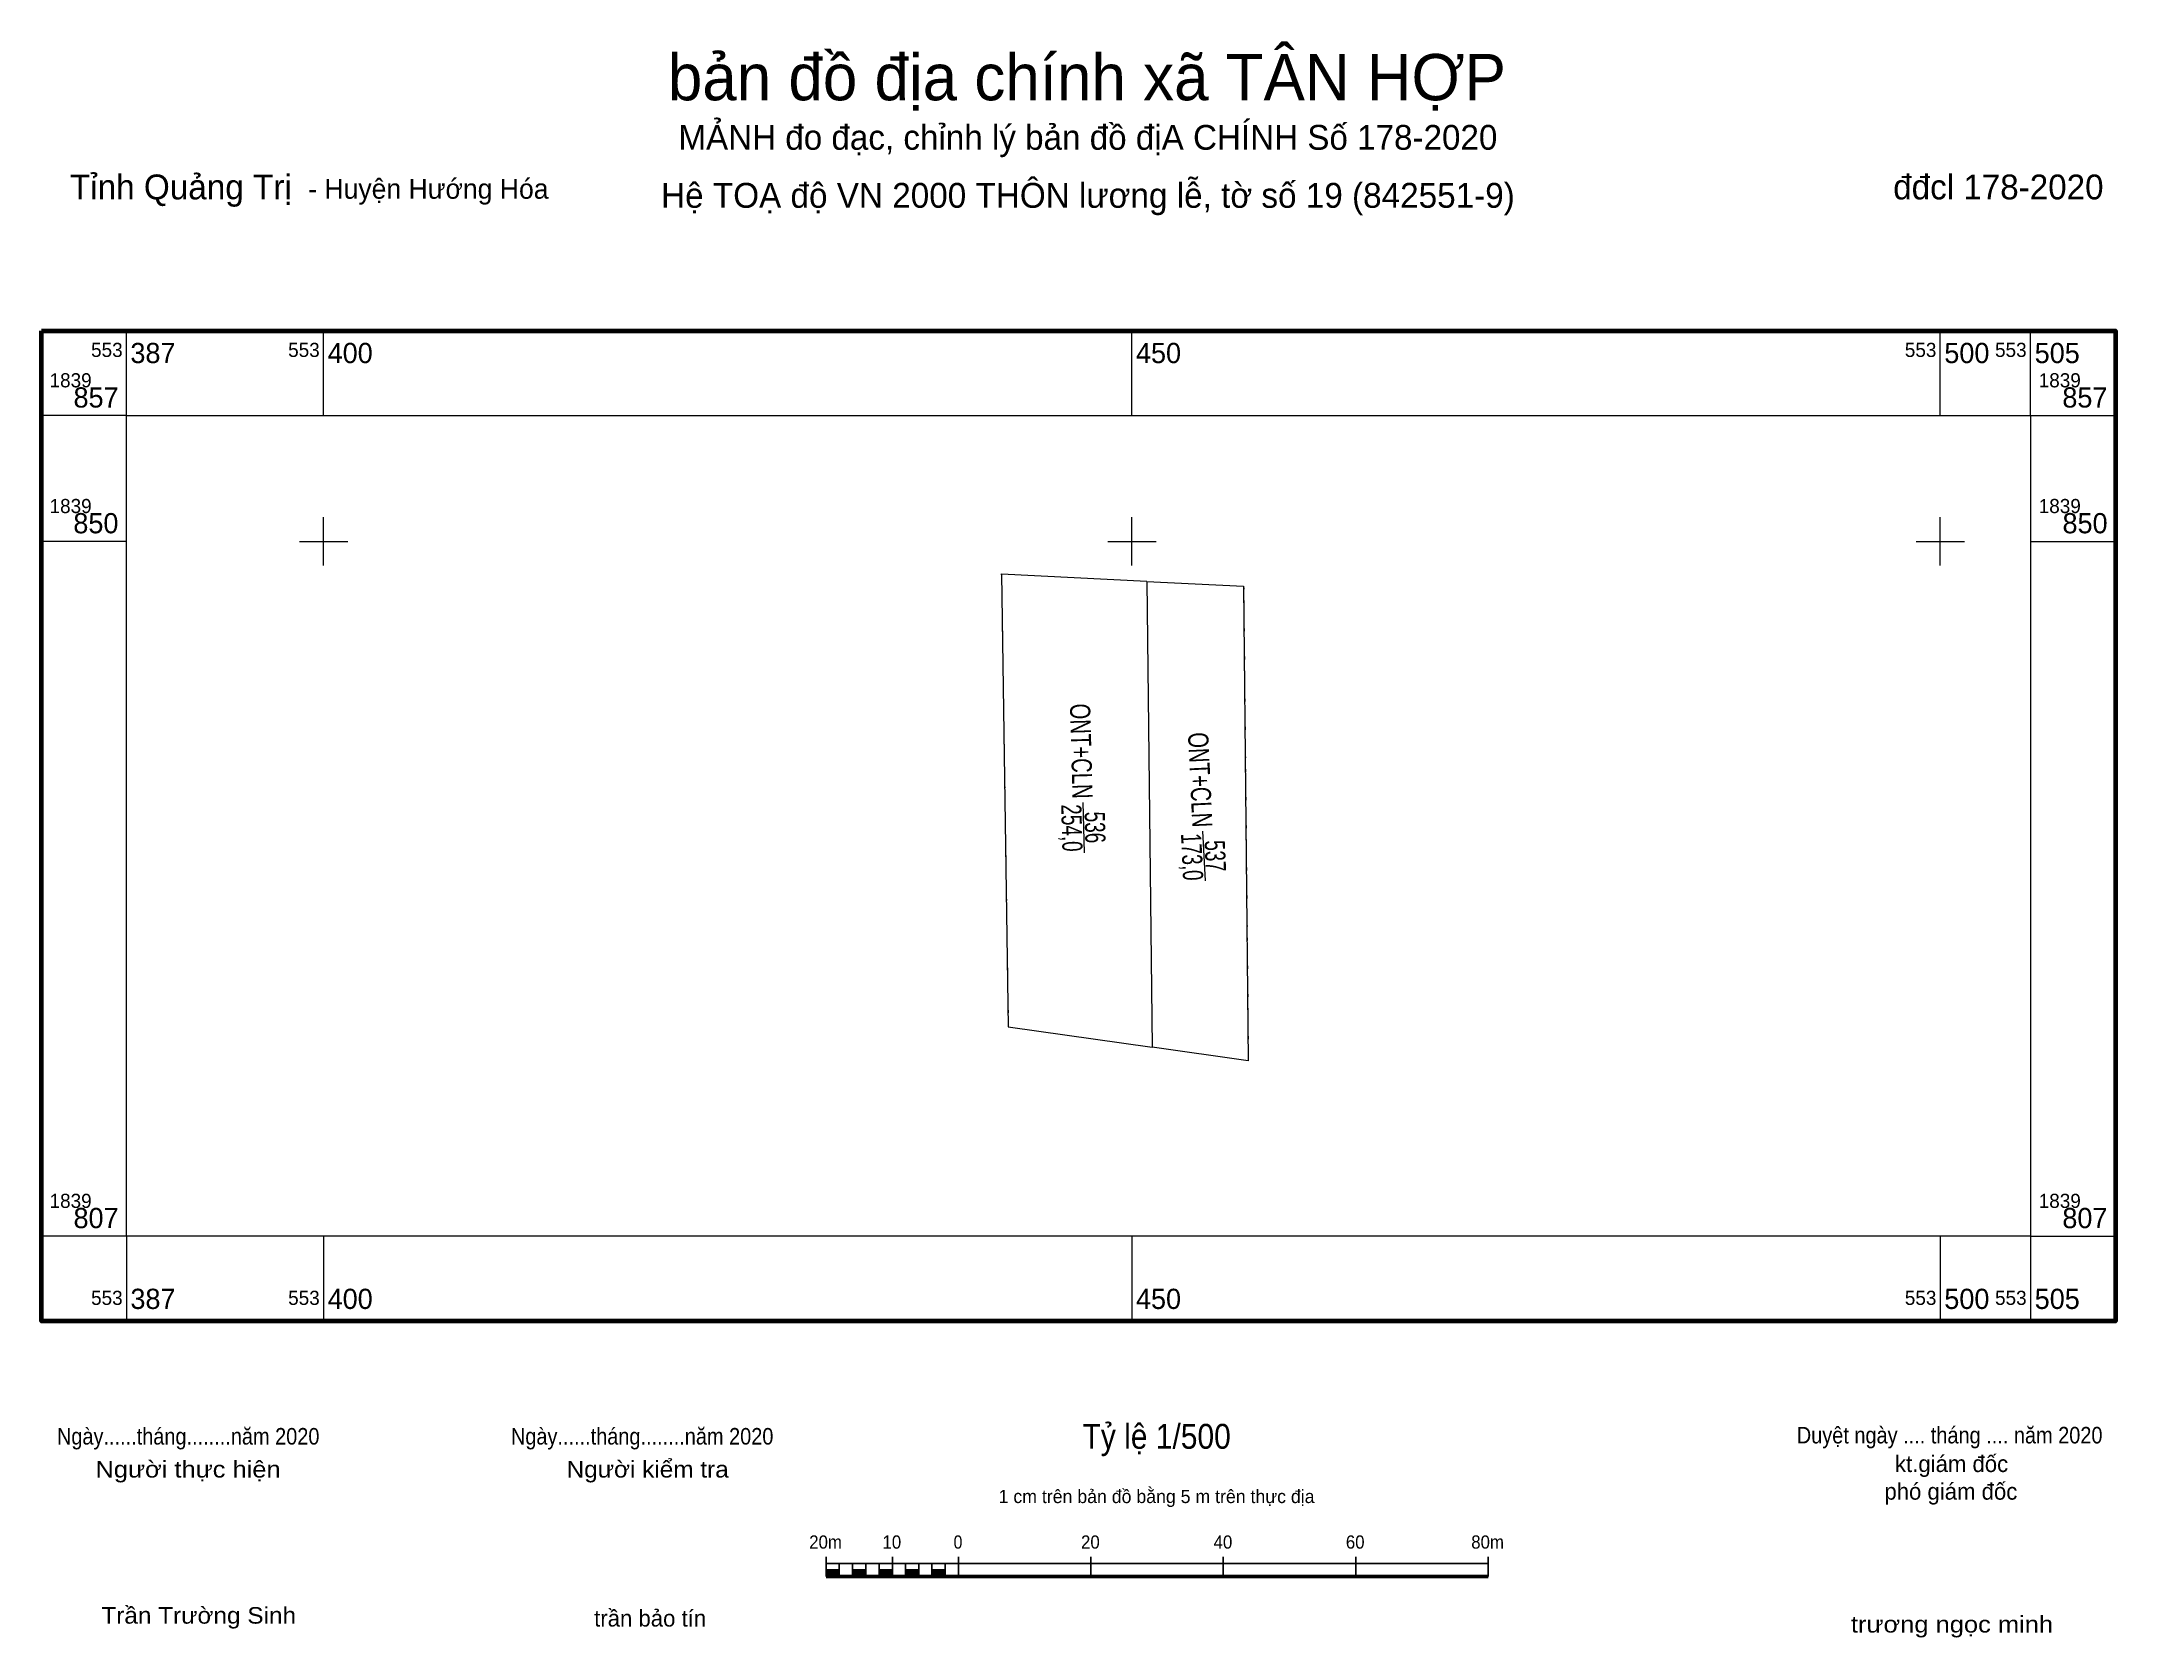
# Model space of a CAD drawing. Header units: metres. Extents: x 553383 to 553511, y 1839782 to 1839881.
import ezdxf
from ezdxf.enums import TextEntityAlignment as Align

# ---------------------------------------------------------------- set-up
doc = ezdxf.new("R2010")
doc.units = ezdxf.units.M
doc.header["$LTSCALE"] = 0.58
doc.linetypes.add('DOTTED', pattern=[1.5, 0.3, -1.2])
for name, color, linetype, lineweight in [('1', 7, 'DOTTED', 13), ('10', 7, 'Continuous', 13), ('13', 7, 'Continuous', 13), ('2', 7, 'Continuous', 25), ('63', 7, 'Continuous', 13)]:
    doc.layers.add(name, color=color, linetype=linetype, lineweight=lineweight)
doc.layers.add('4', color=7, linetype='Continuous')

msp = doc.modelspace()

# ---------------------------------------------------------------- hatches: boundary and pattern name
at = {"layer": '2'}
for points in [[(553431.08, 1839785.95), (553431.9, 1839785.95), (553431.9, 1839786.36), (553431.08, 1839786.36)], [(553432.72, 1839785.95), (553433.54, 1839785.95), (553433.54, 1839786.36), (553432.72, 1839786.36)], [(553434.36, 1839785.95), (553435.18, 1839785.95), (553435.18, 1839786.36), (553434.36, 1839786.36)], [(553435.99, 1839785.95), (553436.81, 1839785.95), (553436.81, 1839786.36), (553435.99, 1839786.36)], [(553437.63, 1839785.95), (553438.45, 1839785.95), (553438.45, 1839786.36), (553437.63, 1839786.36)]]:
    msp.add_hatch(color=256, dxfattribs=at).paths.add_polyline_path(points)

# ---------------------------------------------------------------- linework, layer by layer
at = {"layer": '1', "linetype": 'Continuous'}
msp.add_line((553441.89, 1839847.97), (553441.93, 1839847.97), dxfattribs=at)
at = {"layer": '1'}
for p, q in [((553441.93, 1839847.97), (553442.35, 1839819.96)), ((553456.91, 1839847.22), (553457.2, 1839817.86))]:
    msp.add_line(p, q, dxfattribs=at)
at = {"layer": '10'}
msp.add_line((553450.92, 1839847.52), (553451.26, 1839818.7), dxfattribs=at)
for points in [[(553450.92, 1839847.52), (553441.93, 1839847.97), (553442.35, 1839819.96), (553451.26, 1839818.7)], [(553450.92, 1839847.52), (553456.91, 1839847.22), (553457.2, 1839817.86), (553451.26, 1839818.7)]]:
    msp.add_lwpolyline(points, dxfattribs=at)
at = {"layer": '13'}
for p, q in [((553446.96, 1839833.84), (553447.04, 1839830.74)), ((553454.37, 1839832.08), (553454.52, 1839828.99))]:
    msp.add_line(p, q, dxfattribs=at)
at = {"layer": '2'}
for p, q in [((553431.08, 1839785.95), (553431.08, 1839787.18)), ((553431.08, 1839786.77), (553472.03, 1839786.77)), ((553431.9, 1839785.95), (553431.9, 1839786.77)), ((553432.72, 1839785.95), (553432.72, 1839786.77)), ((553433.54, 1839785.95), (553433.54, 1839786.77)), ((553434.36, 1839785.95), (553434.36, 1839786.77)), ((553435.18, 1839785.95), (553435.18, 1839787.18)), ((553435.99, 1839785.95), (553435.99, 1839786.77)), ((553436.81, 1839785.95), (553436.81, 1839786.77)), ((553437.63, 1839785.95), (553437.63, 1839786.77)), ((553438.45, 1839785.95), (553438.45, 1839786.77)), ((553439.27, 1839785.95), (553439.27, 1839787.18)), ((553447.46, 1839785.95), (553447.46, 1839787.18)), ((553455.65, 1839785.95), (553455.65, 1839787.18)), ((553463.84, 1839785.95), (553463.84, 1839787.18)), ((553472.03, 1839785.95), (553472.03, 1839787.18))]:
    msp.add_line(p, q, dxfattribs=at)
at = {"layer": '2', "lineweight": 53}
msp.add_line((553431.08, 1839785.95), (553472.03, 1839785.95), dxfattribs=at)
at = {"layer": '2', "lineweight": 13}
for points in [[(553431.08, 1839785.95), (553431.9, 1839785.95), (553431.9, 1839786.36), (553431.08, 1839786.36)], [(553432.72, 1839785.95), (553433.54, 1839785.95), (553433.54, 1839786.36), (553432.72, 1839786.36)], [(553434.36, 1839785.95), (553435.18, 1839785.95), (553435.18, 1839786.36), (553434.36, 1839786.36)], [(553435.99, 1839785.95), (553436.81, 1839785.95), (553436.81, 1839786.36), (553435.99, 1839786.36)], [(553437.63, 1839785.95), (553438.45, 1839785.95), (553438.45, 1839786.36), (553437.63, 1839786.36)]]:
    msp.add_lwpolyline(points, close=True, dxfattribs=at)
at = {"layer": '63'}
for p, q in [((553387.8, 1839857.78), (553387.8, 1839863.03)), ((553400, 1839857.78), (553400, 1839863.03)), ((553450, 1839857.78), (553450, 1839863.03)), ((553500, 1839857.78), (553500, 1839863.03)), ((553505.59, 1839857.78), (553505.59, 1839863.03)), ((553387.8, 1839857.78), (553382.55, 1839857.78)), ((553505.59, 1839857.78), (553510.84, 1839857.78)), ((553400, 1839848.5), (553400, 1839851.5)), ((553450, 1839848.5), (553450, 1839851.5)), ((553500, 1839848.5), (553500, 1839851.5)), ((553387.8, 1839850), (553382.55, 1839850)), ((553398.5, 1839850), (553401.5, 1839850)), ((553448.5, 1839850), (553451.5, 1839850)), ((553498.5, 1839850), (553501.5, 1839850)), ((553505.59, 1839850), (553510.84, 1839850)), ((553387.8, 1839807.01), (553382.55, 1839807.01)), ((553387.8, 1839807.01), (553387.8, 1839801.76)), ((553400, 1839807.01), (553400, 1839801.76)), ((553450, 1839807.01), (553450, 1839801.76)), ((553500, 1839807.01), (553500, 1839801.76)), ((553505.59, 1839807.01), (553505.59, 1839801.76)), ((553505.59, 1839807.01), (553510.84, 1839807.01))]:
    msp.add_line(p, q, dxfattribs=at)
at = {"layer": '63', "lineweight": 70}
msp.add_lwpolyline([(553382.55, 1839863.03), (553510.84, 1839863.03), (553510.84, 1839801.76), (553382.55, 1839801.76)], close=True, dxfattribs=at)
at = {"layer": '63'}
msp.add_lwpolyline([(553387.8, 1839857.78), (553505.59, 1839857.78), (553505.59, 1839807.01), (553387.8, 1839807.01)], close=True, dxfattribs=at)

# ---------------------------------------------------------------- texts
at = {"layer": '13', "width": 0.7}
for s, rotation, p in [('536', 271.596, (553447.0974, 1839832.2874)), ('537', 272.672, (553454.5358, 1839830.5091))]:
    msp.add_text(s, height=1.25, rotation=rotation, dxfattribs=at).set_placement(p, align=Align.CENTER)
at = {"layer": '2'}
for s, height, p in [('bản đồ địa chính xã TÂN HỢP', 2.865, (553447.215, 1839877.29)), ('MẢNH đo đạc, chỉnh lý bản đồ địA CHÍNH Số 178-2020', 1.535, (553447.275, 1839874.23)), ('Hệ TOẠ độ VN 2000 THÔN lương lễ, tờ số 19 (842551-9)', 1.539, (553447.28, 1839870.64)), ('kt.giám đốc', 1.024, (553500.7, 1839792.42)), ('1 cm trên bản đồ bằng 5 m trên thực địa', 0.8188, (553451.525, 1839790.5)), ('phó giám đốc', 1.024, (553500.655, 1839790.71)), ('trần bảo tín', 1.024, (553420.2, 1839782.86))]:
    msp.add_text(s, height=height, dxfattribs=at).set_placement(p, align=Align.CENTER)
for s, height, p in [('Tỉnh Quảng Trị ', 1.539, (553384.31, 1839871.16)), ('- Huyện Hướng Hóa', 1.228, (553399.05, 1839871.2))]:
    msp.add_text(s, height=height, dxfattribs=at).set_placement(p)
msp.add_text(' đđcl 178-2020', height=1.535, dxfattribs=at).set_placement((553510.1, 1839871.16), align=Align.RIGHT)
at = {"layer": '2', "width": 0.75}
for rotation, p in [(271.596, (553446.3265, 1839834.0648)), (272.672, (553453.7396, 1839832.2783))]:
    msp.add_text('ONT+CLN', height=1.25, rotation=rotation, dxfattribs=at).set_placement(p, align=Align.RIGHT)
at = {"layer": '2'}
for s, height, width, p in [('Tỷ lệ 1/500', 1.54, 0.9, (553451.53, 1839793.86)), ('Ngày......tháng........năm 2020', 1.024, 0.9, (553391.625, 1839794.12)), ('Ngày......tháng........năm 2020', 1.024, 0.9, (553419.705, 1839794.12)), ('Duyệt ngày .... tháng .... năm 2020', 1.024, 0.9, (553500.58, 1839794.19)), ('Người thực hiện', 1.024, 1.15, (553391.615, 1839792.08)), ('Người kiểm tra', 1.024, 1.1, (553420.045, 1839792.08)), ('20m', 0.8188, 0.95, (553431.05, 1839787.68)), ('10', 0.8188, 0.95, (553435.15, 1839787.68)), ('0', 0.8188, 0.9, (553439.24, 1839787.68)), ('20', 0.8188, 0.95, (553447.43, 1839787.68)), ('40', 0.8188, 0.95, (553455.63, 1839787.68)), ('60', 0.8188, 0.95, (553463.81, 1839787.68)), ('80m', 0.8188, 0.95, (553472, 1839787.68)), ('Trần Trường Sinh', 1.024, 1.1, (553392.275, 1839783.04)), ('trương ngọc minh', 1.024, 1.15, (553500.725, 1839782.49))]:
    msp.add_text(s, height=height, dxfattribs=dict(at, width=width)).set_placement(p, align=Align.CENTER)
at = {"layer": '4', "width": 0.7}
for s, rotation, p in [('254,0', 271.596, (553445.6612, 1839832.2524)), ('173,0', 272.672, (553453.0996, 1839830.4491))]:
    msp.add_text(s, height=1.25, rotation=rotation, dxfattribs=at).set_placement(p, align=Align.CENTER)
at = {"layer": '63'}
for s, height, p in [('553', 0.875, (553387.57, 1839861.41)), ('553', 0.875, (553399.76, 1839861.41)), ('553', 0.875, (553499.76, 1839861.41)), ('553', 0.875, (553505.34, 1839861.41)), ('857', 1.25, (553387.32, 1839858.28)), ('857', 1.25, (553510.34, 1839858.28)), ('850', 1.25, (553387.31, 1839850.5)), ('850', 1.25, (553510.35, 1839850.5)), ('807', 1.25, (553387.32, 1839807.51)), ('807', 1.25, (553510.34, 1839807.51)), ('553', 0.875, (553387.57, 1839802.76)), ('553', 0.875, (553399.76, 1839802.76)), ('553', 0.875, (553499.76, 1839802.76)), ('553', 0.875, (553505.34, 1839802.76))]:
    msp.add_text(s, height=height, dxfattribs=at).set_placement(p, align=Align.RIGHT)
for s, height, p in [('387', 1.25, (553388.05, 1839861.03)), ('400', 1.25, (553400.25, 1839861.03)), ('450', 1.25, (553450.25, 1839861.03)), ('500', 1.25, (553500.25, 1839861.03)), ('505', 1.25, (553505.84, 1839861.03)), ('1839', 0.875, (553383.05, 1839859.53)), ('1839', 0.875, (553506.09, 1839859.53)), ('1839', 0.875, (553383.05, 1839851.75)), ('1839', 0.875, (553506.09, 1839851.75)), ('1839', 0.875, (553383.05, 1839808.76)), ('1839', 0.875, (553506.09, 1839808.76)), ('387', 1.25, (553388.05, 1839802.51)), ('400', 1.25, (553400.25, 1839802.51)), ('450', 1.25, (553450.25, 1839802.51)), ('500', 1.25, (553500.25, 1839802.51)), ('505', 1.25, (553505.84, 1839802.51))]:
    msp.add_text(s, height=height, dxfattribs=at).set_placement(p)

doc.saveas('drawing.dxf')
